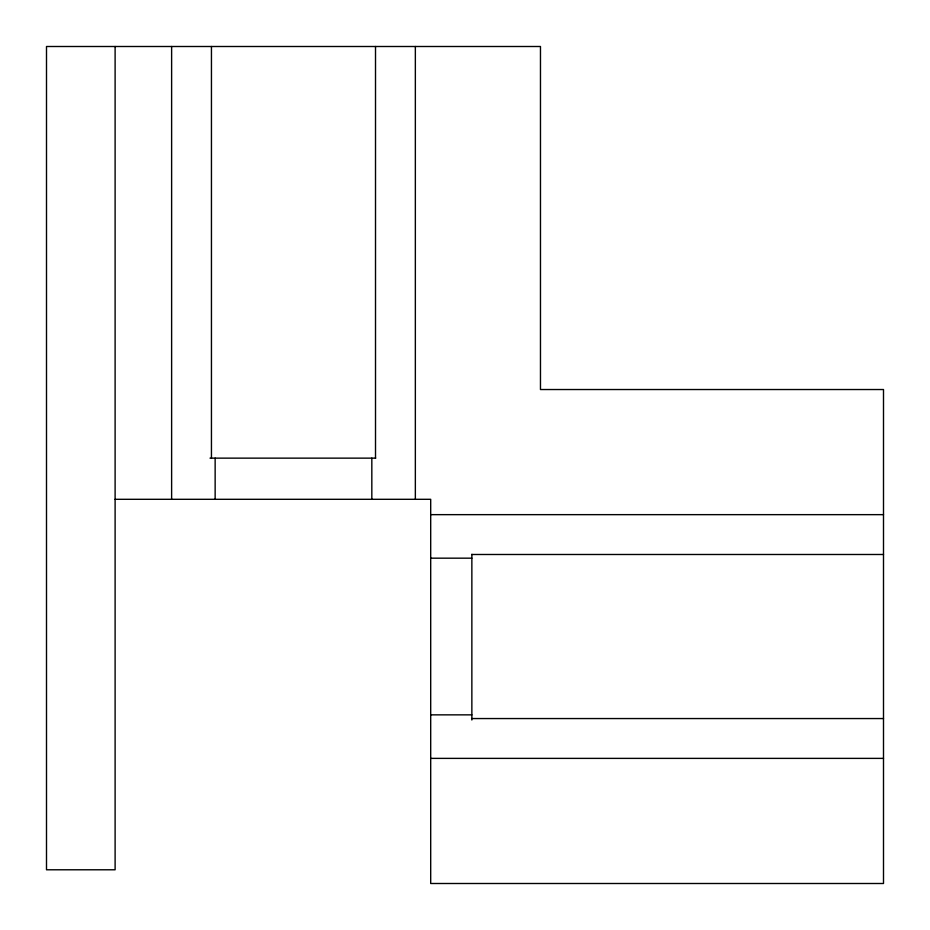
<?xml version="1.0" encoding="UTF-8"?>
<svg xmlns="http://www.w3.org/2000/svg" width="930" height="930" viewBox="0 0 930 930"><rect width="100%" height="100%" fill="white"/><g stroke="black" fill="none" stroke-linecap="round" stroke-linejoin="round"><path stroke-width="1.4" d="M210.006 458.141L375.708 458.141M115.111 499.305L430.695 499.305L430.695 883.5L883.5 883.5L883.5 389.531L540.47 389.531L540.47 46.5L46.5 46.5L46.5 869.783L115.111 869.783L115.111 46.5M430.695 514.65L883.5 514.65M471.859 554.489L883.5 554.489M430.695 558.174L471.859 558.174M430.695 714.856L471.859 714.856M471.859 718.553L883.5 718.553M430.695 758.38L883.5 758.38M471.859 554.292L471.859 719.994M415.35 46.5L415.35 499.305M375.511 46.5L375.511 458.141M371.826 458.141L371.826 499.305M215.144 458.141L215.144 499.305M211.447 46.5L211.447 458.141M171.62 46.5L171.62 499.305"/></g></svg>
